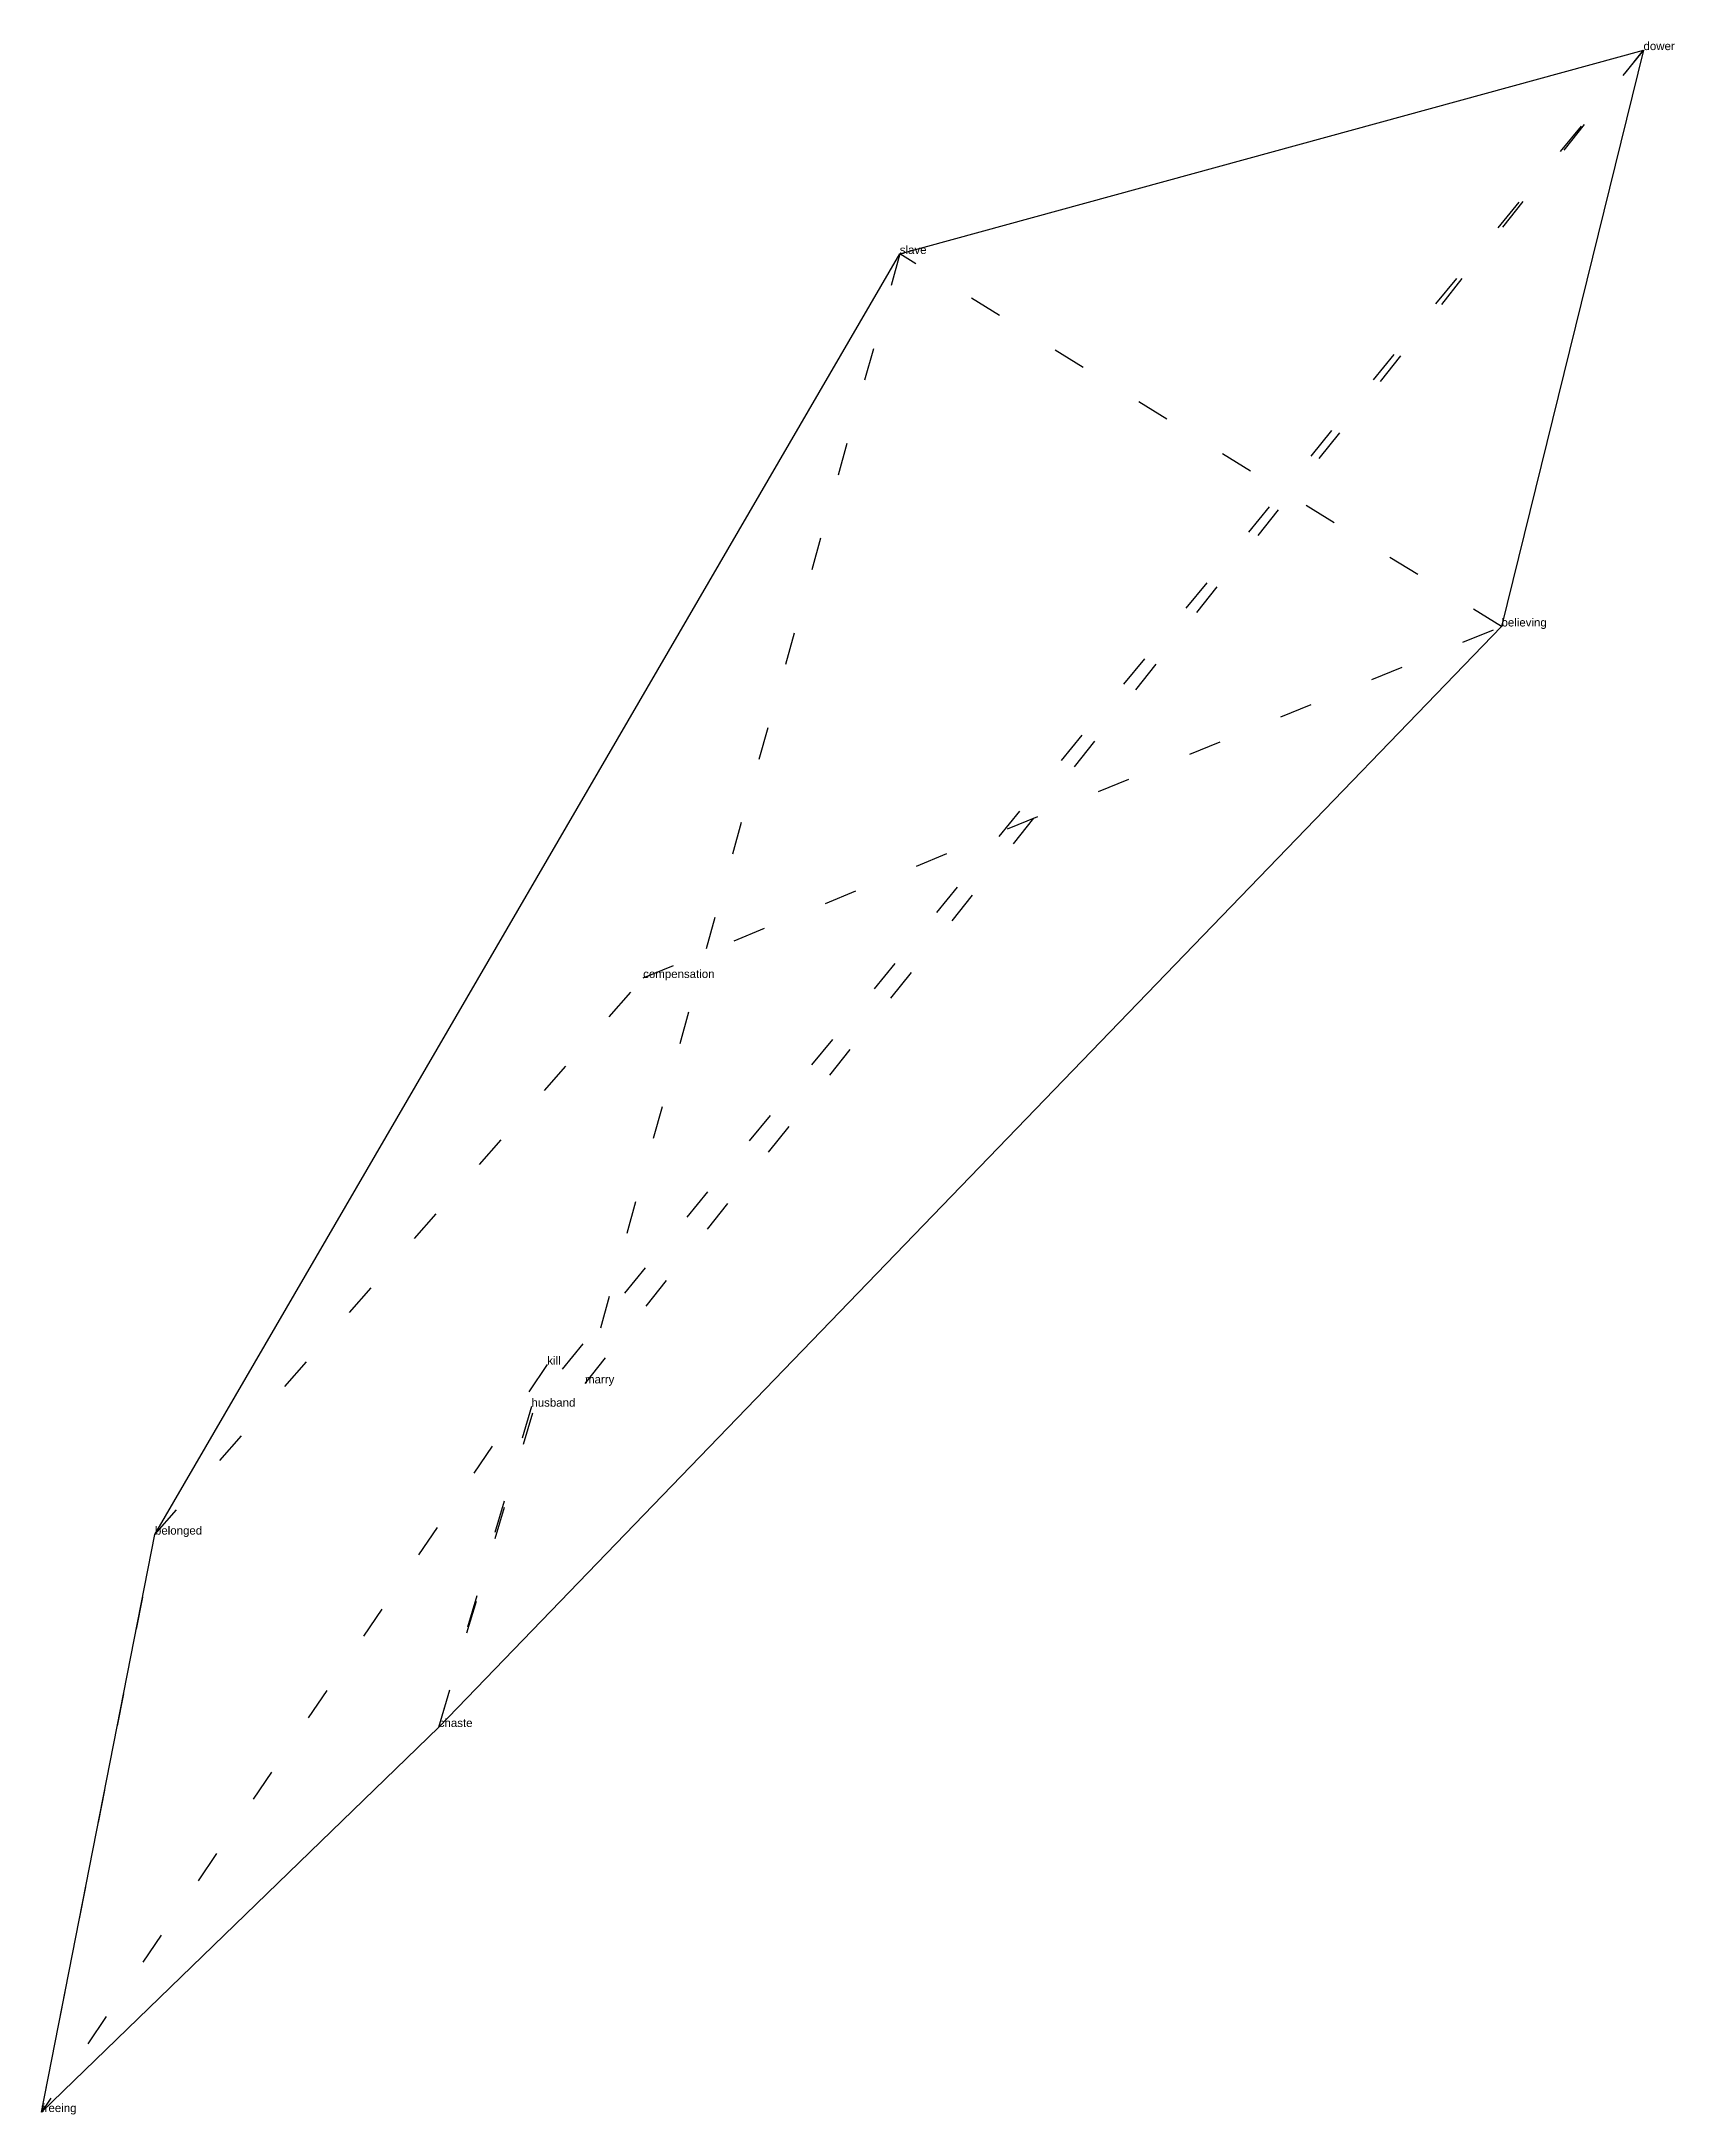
# Model space of a CAD drawing. Extents: x -11.02 to -6.04, y -9.86 to -3.54.
import ezdxf

# ---------------------------------------------------------------- set-up
doc = ezdxf.new("R2010")
doc.units = 0
doc.linetypes.add('DOT', pattern=[0.2, 0, -0.2])
doc.layers.add('TEXT', color=1, linetype='CONTINUOUS')
doc.styles.get("Standard").update_dxf_attribs({"font": 'arial.ttf'})

msp = doc.modelspace()

# ---------------------------------------------------------------- linework, layer by layer
at = {"layer": 'INTERNAL', "linetype": 'DOT'}
msp.add_polyline3d([(-6.5706, -5.3229, 0), (-8.4044, -4.1869, 0), (-9.3637, -7.6307, 0), (-6.1378, -3.5656, 0), (-9.5272, -7.7015, 0), (-9.8095, -8.6783, 0), (-9.4787, -7.5733, 0), (-11.0203, -9.8523, 0), (-10.6744, -8.0916, 0), (-9.1865, -6.3946, 0), (-6.5706, -5.3229, 0)], close=True, dxfattribs=at)
at = {"layer": 'OUTLINE', "linetype": 'CONTINUOUS'}
msp.add_polyline3d([(-11.0203, -9.8523, 0), (-10.6744, -8.0916, 0), (-8.4044, -4.1869, 0), (-6.1378, -3.5656, 0), (-6.5706, -5.3229, 0), (-9.8095, -8.6783, 0), (-11.0203, -9.8523, 0)], close=True, dxfattribs=at)

# ---------------------------------------------------------------- texts
at = {"layer": 'TEXT'}
for s, p in [('dower', (-6.1378, -3.5656)), ('slave', (-8.4044, -4.1869)), ('believing', (-6.5706, -5.3229)), ('compensation', (-9.1865, -6.3946)), ('kill', (-9.4787, -7.5733)), ('marry', (-9.3637, -7.6307)), ('husband', (-9.5272, -7.7015)), ('belonged', (-10.6744, -8.0916)), ('chaste', (-9.8095, -8.6783)), ('freeing', (-11.0203, -9.8523))]:
    msp.add_text(s, height=0.025, dxfattribs=at).set_placement(p)

doc.saveas('drawing.dxf')
